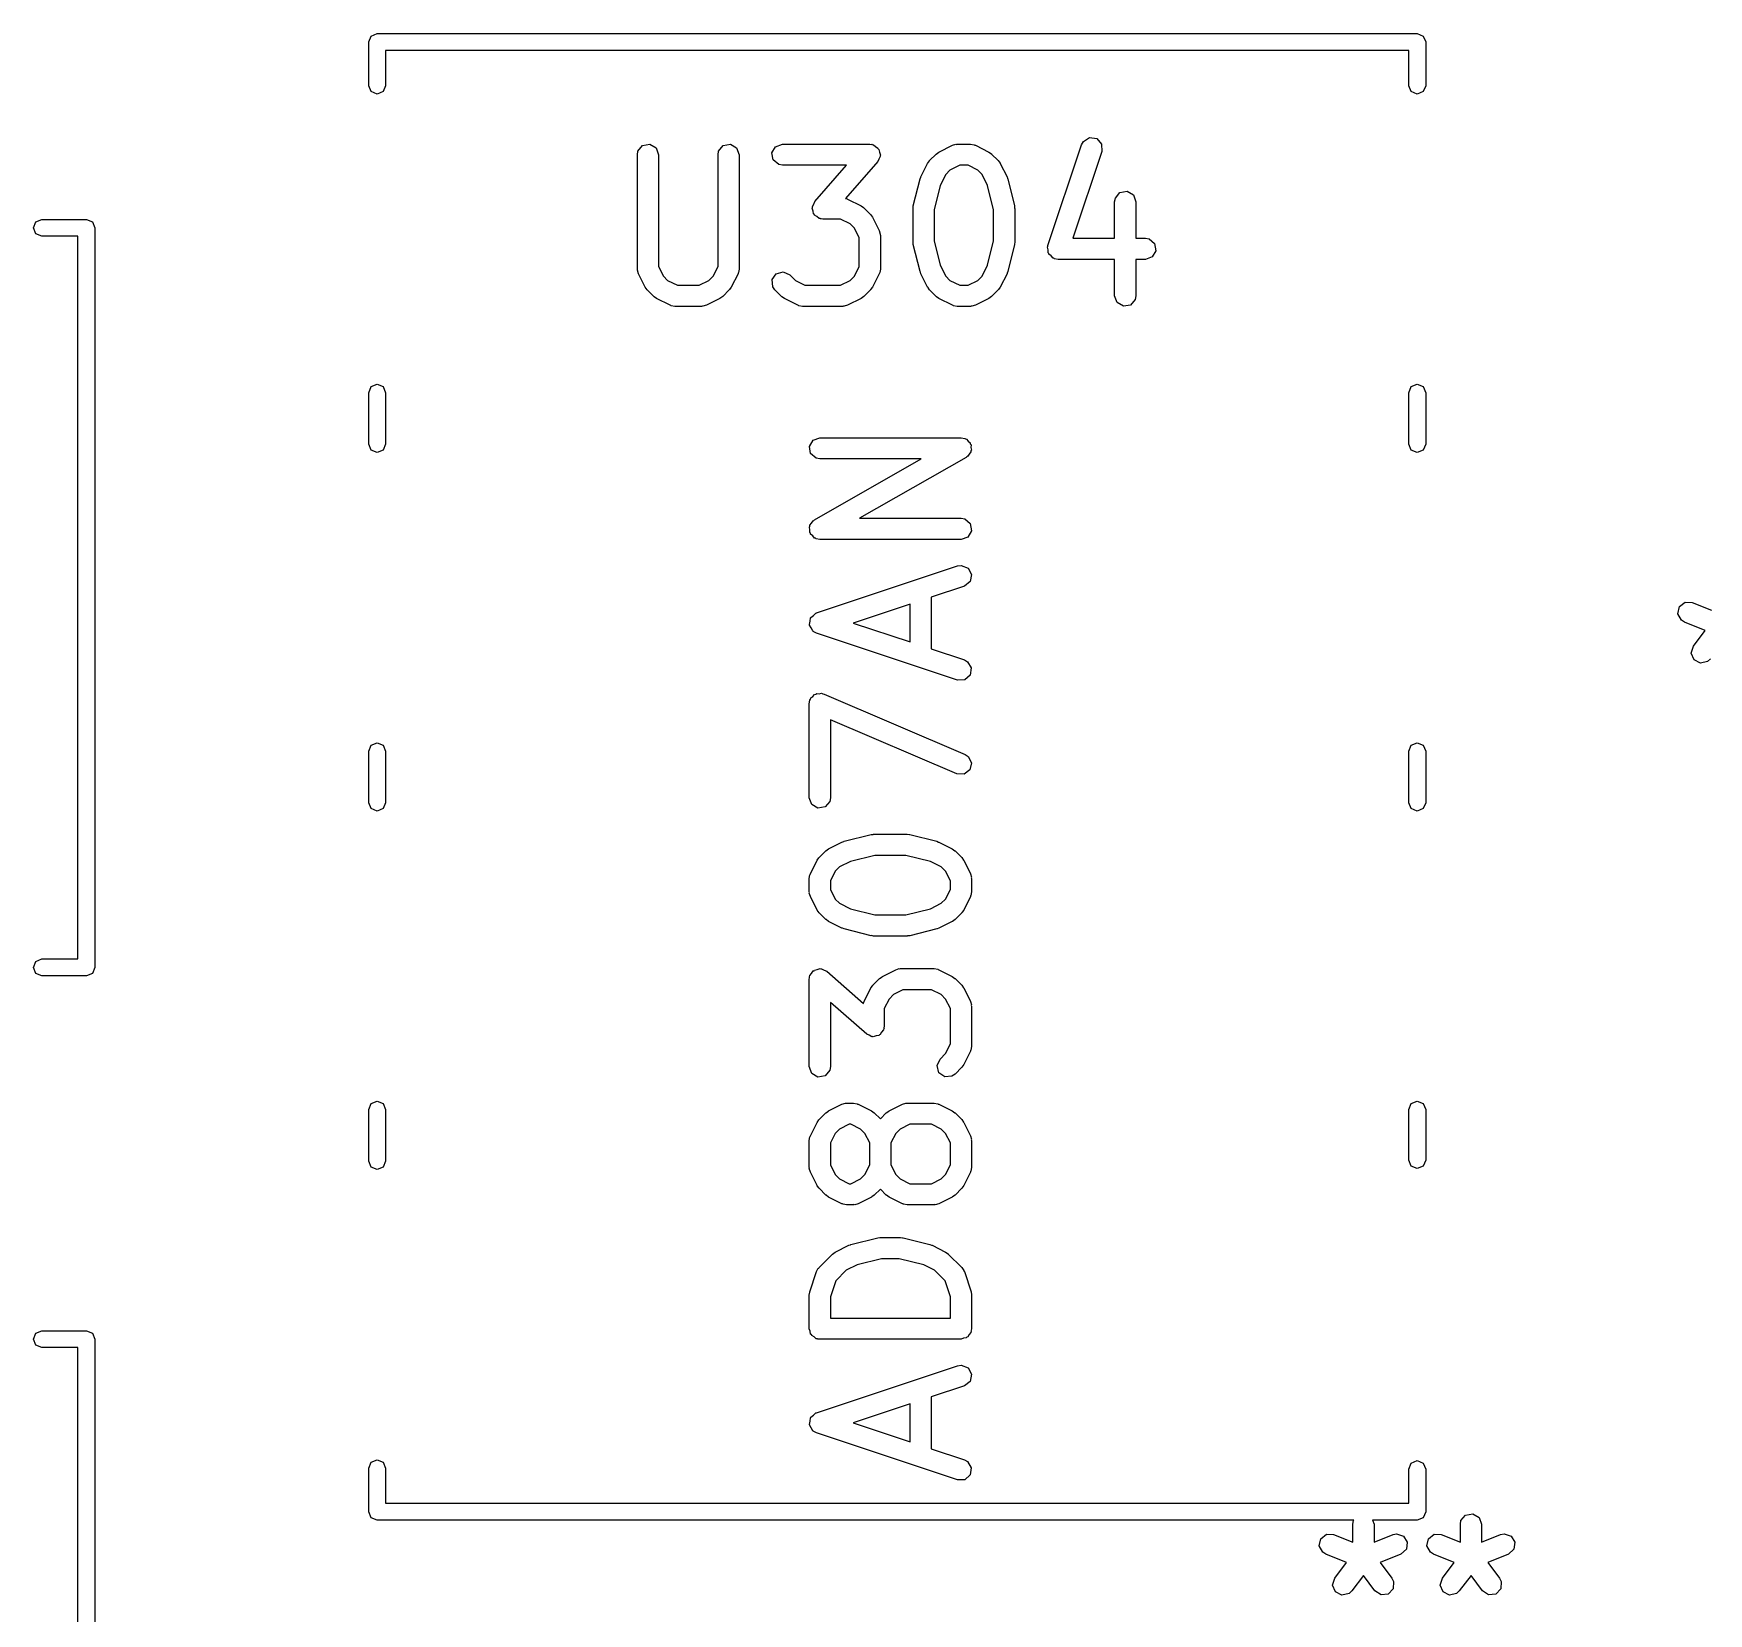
# Model space of a CAD drawing. Extents: x 96 to 185.9, y -128.5 to -80.8.
# Drawn here: x 154.26 to 166.12, y -112 to -100.8 of the extents above; entities that cross this region are included whole.
import ezdxf

# ---------------------------------------------------------------- set-up
doc = ezdxf.new("R2010")
doc.units = 0
doc.layers.add('BLACK', color=7, linetype='CONTINUOUS')

msp = doc.modelspace()

# ---------------------------------------------------------------- linework, layer by layer
at = {"layer": 'BLACK', "linetype": 'CONTINUOUS'}
for p, q in [((156.633, -100.863), (156.65, -100.821)), ((156.65, -100.821), (156.693, -100.803)), ((156.693, -100.803), (164.059, -100.803)), ((164.059, -100.803), (164.101, -100.821)), ((164.101, -100.821), (164.119, -100.863)), ((156.633, -101.173), (156.633, -100.863)), ((163.999, -100.923), (156.753, -100.923)), ((156.753, -100.923), (156.753, -101.173)), ((163.999, -101.173), (163.999, -100.923)), ((164.119, -100.863), (164.119, -101.173)), ((156.65, -101.215), (156.633, -101.173)), ((156.753, -101.173), (156.735, -101.215)), ((164.016, -101.215), (163.999, -101.173)), ((164.119, -101.173), (164.101, -101.215)), ((156.693, -101.233), (156.65, -101.215)), ((156.735, -101.215), (156.693, -101.233)), ((164.059, -101.233), (164.016, -101.215)), ((164.101, -101.215), (164.059, -101.233)), ((161.695, -101.568), (161.738, -101.541)), ((161.738, -101.541), (161.789, -101.548)), ((158.536, -101.662), (158.54, -101.636)), ((158.536, -102.472), (158.536, -101.662)), ((158.54, -101.636), (158.573, -101.597)), ((158.573, -101.597), (158.624, -101.588)), ((158.624, -101.588), (158.668, -101.614)), ((158.668, -101.614), (158.686, -101.662)), ((158.686, -101.662), (158.686, -102.454)), ((159.107, -101.662), (159.111, -101.636)), ((159.107, -102.454), (159.107, -101.662)), ((159.111, -101.636), (159.144, -101.597)), ((159.144, -101.597), (159.195, -101.588)), ((159.195, -101.588), (159.239, -101.614)), ((159.239, -101.614), (159.257, -101.662)), ((159.257, -101.662), (159.257, -102.472)), ((159.489, -101.649), (159.515, -101.605)), ((159.498, -101.699), (159.489, -101.649)), ((159.515, -101.605), (159.563, -101.587)), ((159.563, -101.587), (160.182, -101.587)), ((160.182, -101.587), (160.193, -101.589)), ((160.193, -101.589), (160.196, -101.588)), ((160.196, -101.588), (160.199, -101.59)), ((160.199, -101.59), (160.208, -101.592)), ((160.208, -101.592), (160.223, -101.604)), ((160.223, -101.604), (160.24, -101.615)), ((160.24, -101.615), (160.242, -101.621)), ((160.242, -101.621), (160.247, -101.624)), ((160.247, -101.624), (160.25, -101.644)), ((160.25, -101.644), (160.257, -101.664)), ((160.257, -101.664), (160.255, -101.669)), ((160.605, -101.704), (160.653, -101.657)), ((160.653, -101.657), (160.671, -101.644)), ((160.671, -101.644), (160.672, -101.643)), ((160.672, -101.643), (160.767, -101.595)), ((160.767, -101.595), (160.792, -101.587)), ((160.792, -101.587), (160.797, -101.589)), ((160.797, -101.589), (160.801, -101.587)), ((160.801, -101.587), (160.896, -101.587)), ((160.896, -101.587), (160.922, -101.592)), ((160.922, -101.592), (160.925, -101.594)), ((160.925, -101.594), (160.93, -101.595)), ((160.93, -101.595), (161.025, -101.643)), ((161.025, -101.643), (161.043, -101.656)), ((161.043, -101.656), (161.044, -101.657)), ((161.044, -101.657), (161.092, -101.704)), ((161.444, -102.305), (161.682, -101.591)), ((161.825, -101.638), (161.619, -102.254)), ((161.682, -101.591), (161.695, -101.568)), ((161.789, -101.548), (161.823, -101.587)), ((161.823, -101.587), (161.825, -101.638)), ((159.537, -101.732), (159.498, -101.699)), ((159.563, -101.737), (159.537, -101.732)), ((160.017, -101.737), (159.563, -101.737)), ((159.792, -101.994), (160.017, -101.737)), ((160.238, -101.711), (160.011, -101.971)), ((160.246, -101.693), (160.238, -101.711)), ((160.256, -101.675), (160.246, -101.693)), ((160.255, -101.669), (160.256, -101.675)), ((160.543, -101.819), (160.591, -101.724)), ((160.591, -101.724), (160.604, -101.706)), ((160.604, -101.706), (160.605, -101.704)), ((160.75, -101.771), (160.72, -101.802)), ((160.819, -101.737), (160.75, -101.771)), ((160.879, -101.737), (160.819, -101.737)), ((160.947, -101.771), (160.879, -101.737)), ((160.977, -101.802), (160.947, -101.771)), ((161.092, -101.704), (161.105, -101.723)), ((161.105, -101.723), (161.106, -101.724)), ((161.106, -101.724), (161.154, -101.819)), ((160.49, -102.025), (160.538, -101.834)), ((160.538, -101.834), (160.543, -101.822)), ((160.543, -101.822), (160.543, -101.819)), ((160.681, -101.879), (160.638, -102.052)), ((160.72, -101.802), (160.681, -101.879)), ((161.016, -101.879), (160.977, -101.802)), ((161.059, -102.052), (161.016, -101.879)), ((161.154, -101.819), (161.157, -101.831)), ((161.157, -101.831), (161.159, -101.834)), ((161.159, -101.834), (161.207, -102.025)), ((159.775, -102.03), (159.785, -102.012)), ((159.785, -102.012), (159.792, -101.994)), ((160.011, -101.971), (160.017, -101.972)), ((160.017, -101.972), (160.021, -101.975)), ((160.021, -101.975), (160.025, -101.976)), ((160.025, -101.976), (160.12, -102.023)), ((161.916, -101.995), (161.921, -101.97)), ((161.916, -102.254), (161.916, -101.995)), ((161.921, -101.97), (161.954, -101.93)), ((161.954, -101.93), (162.004, -101.921)), ((162.004, -101.921), (162.049, -101.947)), ((162.049, -101.947), (162.066, -101.995)), ((162.066, -101.995), (162.066, -102.254)), ((154.259, -102.18), (154.276, -102.138)), ((154.276, -102.138), (154.319, -102.12)), ((154.319, -102.12), (154.634, -102.12)), ((154.634, -102.12), (154.676, -102.138)), ((154.676, -102.138), (154.694, -102.18)), ((159.774, -102.041), (159.776, -102.036)), ((159.78, -102.061), (159.774, -102.041)), ((159.776, -102.036), (159.775, -102.03)), ((159.784, -102.08), (159.78, -102.061)), ((159.788, -102.084), (159.784, -102.08)), ((159.79, -102.09), (159.788, -102.084)), ((159.807, -102.1), (159.79, -102.09)), ((159.823, -102.113), (159.807, -102.1)), ((159.831, -102.115), (159.823, -102.113)), ((159.834, -102.117), (159.831, -102.115)), ((159.838, -102.116), (159.834, -102.117)), ((159.849, -102.118), (159.838, -102.116)), ((159.974, -102.118), (159.849, -102.118)), ((160.042, -102.152), (159.974, -102.118)), ((160.12, -102.023), (160.138, -102.037)), ((160.138, -102.037), (160.14, -102.038)), ((160.14, -102.038), (160.187, -102.085)), ((160.187, -102.085), (160.2, -102.104)), ((160.2, -102.104), (160.201, -102.105)), ((160.201, -102.105), (160.249, -102.2)), ((160.488, -102.043), (160.49, -102.028)), ((160.488, -102.281), (160.488, -102.043)), ((160.49, -102.028), (160.49, -102.025)), ((160.638, -102.052), (160.638, -102.272)), ((161.059, -102.272), (161.059, -102.052)), ((161.207, -102.025), (161.208, -102.04)), ((161.208, -102.04), (161.209, -102.043)), ((161.209, -102.043), (161.209, -102.281)), ((154.276, -102.223), (154.259, -102.18)), ((154.319, -102.24), (154.276, -102.223)), ((154.574, -102.24), (154.319, -102.24)), ((154.574, -107.36), (154.574, -102.24)), ((154.694, -102.18), (154.694, -107.42)), ((160.073, -102.183), (160.042, -102.152)), ((160.107, -102.251), (160.073, -102.183)), ((160.107, -102.454), (160.107, -102.251)), ((160.249, -102.2), (160.256, -102.225)), ((160.256, -102.225), (160.255, -102.229)), ((160.255, -102.229), (160.257, -102.233)), ((160.257, -102.233), (160.257, -102.472)), ((161.619, -102.254), (161.916, -102.254)), ((162.066, -102.254), (162.134, -102.254)), ((162.134, -102.254), (162.16, -102.258)), ((162.16, -102.258), (162.199, -102.291)), ((160.489, -102.284), (160.488, -102.281)), ((160.49, -102.299), (160.489, -102.284)), ((160.538, -102.49), (160.49, -102.299)), ((160.638, -102.272), (160.681, -102.445)), ((161.016, -102.445), (161.059, -102.272)), ((161.207, -102.299), (161.159, -102.49)), ((161.209, -102.281), (161.207, -102.296)), ((161.207, -102.296), (161.207, -102.299)), ((161.441, -102.316), (161.444, -102.311)), ((161.445, -102.336), (161.441, -102.316)), ((161.444, -102.311), (161.444, -102.305)), ((161.446, -102.356), (161.445, -102.336)), ((161.449, -102.361), (161.446, -102.356)), ((161.45, -102.366), (161.449, -102.361)), ((161.466, -102.379), (161.45, -102.366)), ((162.208, -102.342), (162.183, -102.386)), ((162.199, -102.291), (162.208, -102.342)), ((158.537, -102.476), (158.536, -102.472)), ((158.536, -102.48), (158.537, -102.476)), ((158.543, -102.505), (158.536, -102.48)), ((158.686, -102.454), (158.72, -102.522)), ((159.073, -102.522), (159.107, -102.454)), ((159.257, -102.472), (159.252, -102.497)), ((159.52, -102.505), (159.569, -102.492)), ((159.569, -102.492), (159.616, -102.514)), ((160.073, -102.522), (160.107, -102.454)), ((160.257, -102.472), (160.252, -102.497)), ((160.54, -102.493), (160.538, -102.49)), ((160.543, -102.505), (160.54, -102.493)), ((160.681, -102.445), (160.72, -102.522)), ((160.977, -102.522), (161.016, -102.445)), ((161.159, -102.49), (161.154, -102.502)), ((161.48, -102.395), (161.466, -102.379)), ((161.485, -102.395), (161.48, -102.395)), ((161.49, -102.399), (161.485, -102.395)), ((161.515, -102.404), (161.49, -102.399)), ((161.916, -102.404), (161.515, -102.404)), ((161.916, -102.662), (161.916, -102.404)), ((162.134, -102.404), (162.066, -102.404)), ((162.066, -102.404), (162.066, -102.662)), ((162.183, -102.386), (162.134, -102.404)), ((158.591, -102.6), (158.543, -102.505)), ((158.592, -102.601), (158.591, -102.6)), ((158.605, -102.62), (158.592, -102.601)), ((158.72, -102.522), (158.75, -102.553)), ((158.75, -102.553), (158.819, -102.587)), ((158.819, -102.587), (158.974, -102.587)), ((158.974, -102.587), (159.042, -102.553)), ((159.042, -102.553), (159.073, -102.522)), ((159.201, -102.6), (159.188, -102.618)), ((159.249, -102.505), (159.201, -102.6)), ((159.25, -102.501), (159.249, -102.505)), ((159.252, -102.497), (159.25, -102.501)), ((159.49, -102.547), (159.52, -102.505)), ((159.495, -102.598), (159.49, -102.547)), ((159.51, -102.62), (159.495, -102.598)), ((159.616, -102.514), (159.655, -102.553)), ((159.655, -102.553), (159.723, -102.587)), ((159.723, -102.587), (159.974, -102.587)), ((159.974, -102.587), (160.042, -102.553)), ((160.042, -102.553), (160.073, -102.522)), ((160.201, -102.6), (160.188, -102.618)), ((160.249, -102.505), (160.201, -102.6)), ((160.25, -102.501), (160.249, -102.505)), ((160.252, -102.497), (160.25, -102.501)), ((160.591, -102.6), (160.543, -102.505)), ((160.592, -102.601), (160.591, -102.6)), ((160.605, -102.62), (160.592, -102.601)), ((160.72, -102.522), (160.75, -102.553)), ((160.75, -102.553), (160.819, -102.587)), ((160.819, -102.587), (160.879, -102.587)), ((160.879, -102.587), (160.947, -102.553)), ((160.947, -102.553), (160.977, -102.522)), ((161.106, -102.6), (161.093, -102.618)), ((161.154, -102.505), (161.106, -102.6)), ((161.154, -102.502), (161.154, -102.505)), ((158.653, -102.667), (158.605, -102.62)), ((158.654, -102.668), (158.653, -102.667)), ((158.672, -102.681), (158.654, -102.668)), ((158.767, -102.729), (158.672, -102.681)), ((158.772, -102.73), (158.767, -102.729)), ((158.775, -102.732), (158.772, -102.73)), ((158.801, -102.737), (158.775, -102.732)), ((159.025, -102.729), (159, -102.736)), ((159.12, -102.681), (159.025, -102.729)), ((159.121, -102.68), (159.12, -102.681)), ((159.14, -102.667), (159.121, -102.68)), ((159.187, -102.62), (159.14, -102.667)), ((159.188, -102.618), (159.187, -102.62)), ((159.557, -102.667), (159.51, -102.62)), ((159.559, -102.668), (159.557, -102.667)), ((159.577, -102.681), (159.559, -102.668)), ((159.672, -102.729), (159.577, -102.681)), ((159.677, -102.73), (159.672, -102.729)), ((159.68, -102.732), (159.677, -102.73)), ((159.706, -102.737), (159.68, -102.732)), ((160.025, -102.729), (160, -102.736)), ((160.12, -102.681), (160.025, -102.729)), ((160.121, -102.68), (160.12, -102.681)), ((160.14, -102.667), (160.121, -102.68)), ((160.187, -102.62), (160.14, -102.667)), ((160.188, -102.618), (160.187, -102.62)), ((160.653, -102.667), (160.605, -102.62)), ((160.654, -102.668), (160.653, -102.667)), ((160.672, -102.681), (160.654, -102.668)), ((160.767, -102.729), (160.672, -102.681)), ((160.772, -102.73), (160.767, -102.729)), ((160.775, -102.732), (160.772, -102.73)), ((160.801, -102.737), (160.775, -102.732)), ((160.93, -102.729), (160.905, -102.736)), ((161.025, -102.681), (160.93, -102.729)), ((161.026, -102.68), (161.025, -102.681)), ((161.044, -102.667), (161.026, -102.68)), ((161.092, -102.62), (161.044, -102.667)), ((161.093, -102.618), (161.092, -102.62)), ((161.934, -102.71), (161.916, -102.662)), ((161.978, -102.736), (161.934, -102.71)), ((162.029, -102.727), (161.978, -102.736)), ((162.062, -102.688), (162.029, -102.727)), ((162.066, -102.662), (162.062, -102.688)), ((158.991, -102.737), (158.801, -102.737)), ((158.996, -102.735), (158.991, -102.737)), ((159, -102.736), (158.996, -102.735)), ((159.991, -102.737), (159.706, -102.737)), ((159.996, -102.735), (159.991, -102.737)), ((160, -102.736), (159.996, -102.735)), ((160.896, -102.737), (160.801, -102.737)), ((160.9, -102.735), (160.896, -102.737)), ((160.905, -102.736), (160.9, -102.735)), ((156.633, -103.348), (156.65, -103.305)), ((156.65, -103.305), (156.693, -103.288)), ((156.693, -103.288), (156.735, -103.305)), ((156.735, -103.305), (156.753, -103.348)), ((163.999, -103.348), (164.016, -103.305)), ((164.016, -103.305), (164.059, -103.288)), ((164.059, -103.288), (164.101, -103.305)), ((164.101, -103.305), (164.119, -103.348)), ((156.633, -103.713), (156.633, -103.348)), ((156.753, -103.348), (156.753, -103.713)), ((163.999, -103.713), (163.999, -103.348)), ((164.119, -103.348), (164.119, -103.713)), ((159.78, -103.685), (159.828, -103.667)), ((159.828, -103.667), (160.828, -103.667)), ((160.828, -103.667), (160.854, -103.672)), ((160.854, -103.672), (160.859, -103.676)), ((160.859, -103.676), (160.866, -103.677)), ((160.866, -103.677), (160.878, -103.692)), ((156.65, -103.755), (156.633, -103.713)), ((156.693, -103.773), (156.65, -103.755)), ((156.735, -103.755), (156.693, -103.773)), ((156.753, -103.713), (156.735, -103.755)), ((159.754, -103.729), (159.78, -103.685)), ((159.763, -103.779), (159.754, -103.729)), ((159.802, -103.812), (159.763, -103.779)), ((160.876, -103.799), (160.87, -103.802)), ((160.886, -103.783), (160.876, -103.799)), ((160.878, -103.692), (160.893, -103.704)), ((160.898, -103.768), (160.886, -103.783)), ((160.893, -103.704), (160.894, -103.711)), ((160.894, -103.711), (160.899, -103.717)), ((160.899, -103.717), (160.898, -103.736)), ((160.898, -103.736), (160.902, -103.755)), ((160.902, -103.755), (160.898, -103.761)), ((160.898, -103.761), (160.898, -103.768)), ((164.016, -103.755), (163.999, -103.713)), ((164.059, -103.773), (164.016, -103.755)), ((164.101, -103.755), (164.059, -103.773)), ((164.119, -103.713), (164.101, -103.755)), ((159.791, -104.248), (160.546, -103.817)), ((159.828, -103.817), (159.802, -103.812)), ((160.546, -103.817), (159.828, -103.817)), ((160.865, -103.807), (160.11, -104.238)), ((160.87, -103.802), (160.865, -103.807)), ((159.758, -104.287), (159.77, -104.273)), ((159.77, -104.273), (159.78, -104.256)), ((159.78, -104.256), (159.786, -104.254)), ((159.786, -104.254), (159.791, -104.248)), ((160.11, -104.238), (160.828, -104.238)), ((160.828, -104.238), (160.854, -104.243)), ((160.854, -104.243), (160.893, -104.276)), ((159.754, -104.3), (159.758, -104.294)), ((159.757, -104.319), (159.754, -104.3)), ((159.757, -104.339), (159.757, -104.319)), ((159.762, -104.344), (159.757, -104.339)), ((159.758, -104.294), (159.758, -104.287)), ((159.763, -104.351), (159.762, -104.344)), ((159.778, -104.363), (159.763, -104.351)), ((159.79, -104.378), (159.778, -104.363)), ((159.797, -104.379), (159.79, -104.378)), ((159.802, -104.384), (159.797, -104.379)), ((159.828, -104.388), (159.802, -104.384)), ((160.828, -104.388), (159.828, -104.388)), ((160.876, -104.371), (160.828, -104.388)), ((160.902, -104.326), (160.876, -104.371)), ((160.893, -104.276), (160.902, -104.326)), ((159.804, -104.909), (160.804, -104.576)), ((160.804, -104.576), (160.83, -104.572)), ((160.83, -104.572), (160.878, -104.591)), ((160.878, -104.591), (160.902, -104.636)), ((160.852, -104.718), (160.617, -104.796)), ((160.892, -104.686), (160.852, -104.718)), ((160.902, -104.636), (160.892, -104.686)), ((160.467, -104.846), (160.065, -104.98)), ((160.467, -105.114), (160.467, -104.846)), ((160.617, -104.796), (160.617, -105.164)), ((165.905, -104.914), (165.916, -104.864)), ((165.916, -104.864), (165.956, -104.832)), ((165.956, -104.832), (166.007, -104.834)), ((166.007, -104.834), (166.143, -104.888)), ((159.754, -104.991), (159.759, -104.968)), ((159.759, -104.968), (159.762, -104.944)), ((159.762, -104.944), (159.764, -104.943)), ((159.764, -104.941), (159.783, -104.926)), ((159.764, -104.943), (159.764, -104.941)), ((159.783, -104.926), (159.8, -104.91)), ((159.8, -104.91), (159.803, -104.91)), ((159.803, -104.91), (159.804, -104.909)), ((160.065, -104.98), (160.467, -105.114)), ((165.93, -104.96), (165.905, -104.914)), ((165.952, -104.973), (165.93, -104.96)), ((166.099, -105.032), (165.952, -104.973)), ((159.755, -104.993), (159.754, -104.991)), ((159.755, -104.995), (159.755, -104.993)), ((159.767, -105.015), (159.755, -104.995)), ((159.778, -105.036), (159.767, -105.015)), ((159.78, -105.037), (159.778, -105.036)), ((159.781, -105.039), (159.78, -105.037)), ((159.804, -105.051), (159.781, -105.039)), ((160.804, -105.385), (159.804, -105.051)), ((166.015, -105.144), (166.099, -105.032)), ((160.617, -105.164), (160.852, -105.242)), ((166, -105.193), (166.015, -105.144)), ((166.02, -105.241), (166, -105.193)), ((160.852, -105.242), (160.875, -105.255)), ((160.875, -105.255), (160.901, -105.298)), ((160.901, -105.298), (160.894, -105.349)), ((166.066, -105.264), (166.02, -105.241)), ((166.116, -105.252), (166.066, -105.264)), ((166.135, -105.234), (166.116, -105.252)), ((160.856, -105.383), (160.804, -105.385)), ((160.894, -105.349), (160.856, -105.383)), ((159.753, -105.552), (159.758, -105.526)), ((159.753, -106.218), (159.753, -105.552)), ((159.758, -105.526), (159.763, -105.519)), ((159.763, -105.519), (159.765, -105.51)), ((159.765, -105.51), (159.779, -105.5)), ((159.779, -105.5), (159.79, -105.487)), ((159.79, -105.487), (159.799, -105.485)), ((159.799, -105.485), (159.806, -105.48)), ((159.806, -105.48), (159.824, -105.481)), ((159.824, -105.481), (159.841, -105.478)), ((159.841, -105.478), (159.849, -105.482)), ((159.849, -105.482), (159.858, -105.483)), ((159.858, -105.483), (160.858, -105.911)), ((160.798, -106.049), (159.903, -105.665)), ((159.903, -105.665), (159.903, -106.218)), ((156.633, -105.888), (156.65, -105.845)), ((156.633, -106.253), (156.633, -105.888)), ((156.65, -105.845), (156.693, -105.828)), ((156.693, -105.828), (156.735, -105.845)), ((156.735, -105.845), (156.753, -105.888)), ((156.753, -105.888), (156.753, -106.253)), ((160.858, -105.911), (160.879, -105.925)), ((160.879, -105.925), (160.902, -105.971)), ((163.999, -105.888), (164.016, -105.845)), ((163.999, -106.253), (163.999, -105.888)), ((164.016, -105.845), (164.059, -105.828)), ((164.059, -105.828), (164.101, -105.845)), ((164.101, -105.845), (164.119, -105.888)), ((164.119, -105.888), (164.119, -106.253)), ((160.85, -106.052), (160.798, -106.049)), ((160.891, -106.021), (160.85, -106.052)), ((160.902, -105.971), (160.891, -106.021)), ((156.65, -106.295), (156.633, -106.253)), ((156.753, -106.253), (156.735, -106.295)), ((159.771, -106.266), (159.753, -106.218)), ((159.815, -106.292), (159.771, -106.266)), ((159.865, -106.283), (159.815, -106.292)), ((159.898, -106.244), (159.865, -106.283)), ((159.903, -106.218), (159.898, -106.244)), ((164.016, -106.295), (163.999, -106.253)), ((164.119, -106.253), (164.101, -106.295)), ((156.693, -106.313), (156.65, -106.295)), ((156.735, -106.295), (156.693, -106.313)), ((164.059, -106.313), (164.016, -106.295)), ((164.101, -106.295), (164.059, -106.313)), ((159.985, -106.532), (159.997, -106.528)), ((159.997, -106.528), (160, -106.526)), ((160, -106.526), (160.191, -106.479)), ((160.191, -106.479), (160.206, -106.478)), ((160.206, -106.478), (160.209, -106.477)), ((160.209, -106.477), (160.447, -106.477)), ((160.447, -106.477), (160.462, -106.479)), ((160.462, -106.479), (160.465, -106.479)), ((160.465, -106.479), (160.656, -106.526)), ((160.656, -106.526), (160.668, -106.532)), ((159.809, -106.661), (159.822, -106.643)), ((159.822, -106.643), (159.823, -106.641)), ((159.823, -106.641), (159.87, -106.594)), ((159.87, -106.594), (159.889, -106.581)), ((159.889, -106.581), (159.89, -106.58)), ((159.89, -106.58), (159.985, -106.532)), ((160.218, -106.627), (160.045, -106.67)), ((160.438, -106.627), (160.218, -106.627)), ((160.611, -106.67), (160.438, -106.627)), ((160.668, -106.532), (160.671, -106.532)), ((160.671, -106.532), (160.766, -106.58)), ((160.766, -106.58), (160.784, -106.593)), ((160.784, -106.593), (160.786, -106.594)), ((160.786, -106.594), (160.833, -106.641)), ((160.833, -106.641), (160.846, -106.66)), ((159.753, -106.79), (159.758, -106.764)), ((159.758, -106.764), (159.76, -106.761)), ((159.76, -106.761), (159.761, -106.756)), ((159.761, -106.756), (159.809, -106.661)), ((159.937, -106.739), (159.903, -106.807)), ((159.968, -106.708), (159.937, -106.739)), ((160.045, -106.67), (159.968, -106.708)), ((160.688, -106.708), (160.611, -106.67)), ((160.719, -106.739), (160.688, -106.708)), ((160.753, -106.807), (160.719, -106.739)), ((160.846, -106.66), (160.847, -106.661)), ((160.847, -106.661), (160.895, -106.756)), ((160.895, -106.756), (160.902, -106.781)), ((159.753, -106.885), (159.753, -106.79)), ((159.755, -106.889), (159.753, -106.885)), ((159.903, -106.807), (159.903, -106.867)), ((159.903, -106.867), (159.937, -106.936)), ((160.719, -106.936), (160.753, -106.867)), ((160.753, -106.867), (160.753, -106.807)), ((160.903, -106.885), (160.898, -106.91)), ((160.902, -106.781), (160.901, -106.785)), ((160.901, -106.785), (160.903, -106.79)), ((160.903, -106.79), (160.903, -106.885)), ((159.753, -106.893), (159.755, -106.889)), ((159.761, -106.918), (159.753, -106.893)), ((159.809, -107.014), (159.761, -106.918)), ((159.937, -106.936), (159.968, -106.966)), ((159.968, -106.966), (160.045, -107.005)), ((160.611, -107.005), (160.688, -106.966)), ((160.688, -106.966), (160.719, -106.936)), ((160.895, -106.918), (160.847, -107.014)), ((160.896, -106.914), (160.895, -106.918)), ((160.898, -106.91), (160.896, -106.914)), ((159.81, -107.015), (159.809, -107.014)), ((159.823, -107.033), (159.81, -107.015)), ((159.87, -107.081), (159.823, -107.033)), ((159.872, -107.081), (159.87, -107.081)), ((159.89, -107.095), (159.872, -107.081)), ((159.985, -107.142), (159.89, -107.095)), ((160.045, -107.005), (160.218, -107.048)), ((160.218, -107.048), (160.438, -107.048)), ((160.438, -107.048), (160.611, -107.005)), ((160.766, -107.095), (160.671, -107.142)), ((160.767, -107.094), (160.766, -107.095)), ((160.786, -107.081), (160.767, -107.094)), ((160.833, -107.033), (160.786, -107.081)), ((160.834, -107.032), (160.833, -107.033)), ((160.847, -107.014), (160.834, -107.032)), ((159.988, -107.143), (159.985, -107.142)), ((160, -107.148), (159.988, -107.143)), ((160.191, -107.196), (160, -107.148)), ((160.194, -107.195), (160.191, -107.196)), ((160.209, -107.198), (160.194, -107.195)), ((160.447, -107.198), (160.209, -107.198)), ((160.45, -107.197), (160.447, -107.198)), ((160.465, -107.196), (160.45, -107.197)), ((160.656, -107.148), (160.465, -107.196)), ((160.659, -107.146), (160.656, -107.148)), ((160.671, -107.142), (160.659, -107.146)), ((154.276, -107.378), (154.319, -107.36)), ((154.319, -107.36), (154.574, -107.36)), ((154.259, -107.42), (154.276, -107.378)), ((154.276, -107.463), (154.259, -107.42)), ((154.319, -107.48), (154.276, -107.463)), ((154.676, -107.463), (154.634, -107.48)), ((154.694, -107.42), (154.676, -107.463)), ((159.756, -107.487), (159.758, -107.478)), ((159.758, -107.478), (159.77, -107.463)), ((159.77, -107.463), (159.781, -107.445)), ((159.781, -107.445), (159.787, -107.444)), ((159.787, -107.444), (159.79, -107.439)), ((159.79, -107.439), (159.81, -107.435)), ((159.81, -107.435), (159.83, -107.429)), ((159.83, -107.429), (159.835, -107.431)), ((159.835, -107.431), (159.841, -107.43)), ((159.841, -107.43), (159.859, -107.44)), ((159.859, -107.44), (159.877, -107.447)), ((159.877, -107.447), (160.137, -107.675)), ((160.271, -107.484), (160.366, -107.437)), ((160.366, -107.437), (160.391, -107.429)), ((160.391, -107.429), (160.395, -107.43)), ((160.395, -107.43), (160.399, -107.429)), ((160.399, -107.429), (160.638, -107.429)), ((160.638, -107.429), (160.663, -107.433)), ((160.663, -107.433), (160.667, -107.436)), ((160.667, -107.436), (160.671, -107.437)), ((160.671, -107.437), (160.766, -107.484)), ((154.634, -107.48), (154.319, -107.48)), ((159.753, -107.504), (159.755, -107.493)), ((159.753, -108.123), (159.753, -107.504)), ((159.754, -107.489), (159.756, -107.487)), ((159.755, -107.493), (159.754, -107.489)), ((160.142, -107.661), (160.189, -107.566)), ((160.189, -107.566), (160.203, -107.548)), ((160.203, -107.548), (160.204, -107.546)), ((160.204, -107.546), (160.251, -107.498)), ((160.251, -107.498), (160.27, -107.486)), ((160.27, -107.486), (160.271, -107.484)), ((160.417, -107.579), (160.349, -107.613)), ((160.62, -107.579), (160.417, -107.579)), ((160.688, -107.613), (160.62, -107.579)), ((160.766, -107.484), (160.784, -107.498)), ((160.784, -107.498), (160.786, -107.498)), ((160.786, -107.498), (160.833, -107.546)), ((160.833, -107.546), (160.846, -107.564)), ((160.846, -107.564), (160.847, -107.566)), ((160.847, -107.566), (160.895, -107.661)), ((160.16, -107.894), (159.903, -107.669)), ((159.903, -107.669), (159.903, -108.123)), ((160.137, -107.675), (160.138, -107.669)), ((160.138, -107.669), (160.141, -107.665)), ((160.141, -107.665), (160.142, -107.661)), ((160.318, -107.644), (160.284, -107.712)), ((160.284, -107.712), (160.284, -107.837)), ((160.349, -107.613), (160.318, -107.644)), ((160.719, -107.644), (160.688, -107.613)), ((160.753, -107.712), (160.719, -107.644)), ((160.753, -107.962), (160.753, -107.712)), ((160.895, -107.661), (160.902, -107.686)), ((160.902, -107.686), (160.901, -107.69)), ((160.901, -107.69), (160.903, -107.694)), ((160.903, -107.694), (160.903, -107.98)), ((160.178, -107.901), (160.16, -107.894)), ((160.196, -107.911), (160.178, -107.901)), ((160.202, -107.91), (160.196, -107.911)), ((160.207, -107.912), (160.202, -107.91)), ((160.227, -107.906), (160.207, -107.912)), ((160.246, -107.902), (160.227, -107.906)), ((160.25, -107.898), (160.246, -107.902)), ((160.256, -107.896), (160.25, -107.898)), ((160.266, -107.878), (160.256, -107.896)), ((160.279, -107.863), (160.266, -107.878)), ((160.281, -107.854), (160.279, -107.863)), ((160.283, -107.852), (160.281, -107.854)), ((160.284, -107.837), (160.282, -107.848)), ((160.282, -107.848), (160.283, -107.852)), ((160.658, -108.116), (160.68, -108.07)), ((160.68, -108.07), (160.719, -108.031)), ((160.719, -108.031), (160.753, -107.962)), ((160.895, -108.014), (160.847, -108.109)), ((160.896, -108.009), (160.895, -108.014)), ((160.898, -108.006), (160.896, -108.009)), ((160.903, -107.98), (160.898, -108.006)), ((159.771, -108.171), (159.753, -108.123)), ((159.815, -108.197), (159.771, -108.171)), ((159.865, -108.188), (159.815, -108.197)), ((159.898, -108.149), (159.865, -108.188)), ((159.903, -108.123), (159.898, -108.149)), ((160.671, -108.166), (160.658, -108.116)), ((160.713, -108.195), (160.671, -108.166)), ((160.786, -108.176), (160.764, -108.191)), ((160.833, -108.128), (160.786, -108.176)), ((160.834, -108.127), (160.833, -108.128)), ((160.847, -108.109), (160.834, -108.127)), ((160.764, -108.191), (160.713, -108.195)), ((156.633, -108.428), (156.65, -108.385)), ((156.65, -108.385), (156.693, -108.368)), ((156.693, -108.368), (156.735, -108.385)), ((156.735, -108.385), (156.753, -108.428)), ((159.89, -108.437), (159.985, -108.389)), ((159.985, -108.389), (160.01, -108.382)), ((160.01, -108.382), (160.014, -108.383)), ((160.014, -108.383), (160.018, -108.381)), ((160.018, -108.381), (160.066, -108.381)), ((160.066, -108.381), (160.092, -108.386)), ((160.092, -108.386), (160.095, -108.389)), ((160.095, -108.389), (160.1, -108.389)), ((160.1, -108.389), (160.195, -108.437)), ((160.318, -108.437), (160.413, -108.389)), ((160.413, -108.389), (160.438, -108.382)), ((160.438, -108.382), (160.443, -108.383)), ((160.443, -108.383), (160.447, -108.381)), ((160.447, -108.381), (160.638, -108.381)), ((160.638, -108.381), (160.663, -108.386)), ((160.663, -108.386), (160.667, -108.389)), ((160.667, -108.389), (160.671, -108.389)), ((160.671, -108.389), (160.766, -108.437)), ((163.999, -108.428), (164.016, -108.385)), ((164.016, -108.385), (164.059, -108.368)), ((164.059, -108.368), (164.101, -108.385)), ((164.101, -108.385), (164.119, -108.428)), ((156.633, -108.793), (156.633, -108.428)), ((156.753, -108.428), (156.753, -108.793)), ((159.761, -108.613), (159.809, -108.518)), ((159.809, -108.518), (159.822, -108.5)), ((159.822, -108.5), (159.823, -108.498)), ((159.823, -108.498), (159.87, -108.451)), ((159.87, -108.451), (159.889, -108.438)), ((159.889, -108.438), (159.89, -108.437)), ((160.036, -108.531), (159.968, -108.566)), ((160.048, -108.531), (160.036, -108.531)), ((160.117, -108.566), (160.048, -108.531)), ((160.195, -108.437), (160.213, -108.45)), ((160.213, -108.45), (160.214, -108.451)), ((160.214, -108.451), (160.257, -108.493)), ((160.257, -108.493), (160.299, -108.451)), ((160.299, -108.451), (160.317, -108.438)), ((160.317, -108.438), (160.318, -108.437)), ((160.465, -108.531), (160.396, -108.566)), ((160.62, -108.531), (160.465, -108.531)), ((160.688, -108.566), (160.62, -108.531)), ((160.766, -108.437), (160.784, -108.45)), ((160.784, -108.45), (160.786, -108.451)), ((160.786, -108.451), (160.833, -108.498)), ((160.833, -108.498), (160.846, -108.517)), ((160.846, -108.517), (160.847, -108.518)), ((160.847, -108.518), (160.895, -108.613)), ((163.999, -108.786), (163.999, -108.428)), ((164.119, -108.428), (164.119, -108.786)), ((159.753, -108.647), (159.758, -108.621)), ((159.753, -108.837), (159.753, -108.647)), ((159.758, -108.621), (159.76, -108.618)), ((159.76, -108.618), (159.761, -108.613)), ((159.937, -108.596), (159.903, -108.664)), ((159.903, -108.664), (159.903, -108.82)), ((159.968, -108.566), (159.937, -108.596)), ((160.147, -108.596), (160.117, -108.566)), ((160.182, -108.664), (160.147, -108.596)), ((160.182, -108.82), (160.182, -108.664)), ((160.366, -108.596), (160.332, -108.664)), ((160.332, -108.664), (160.332, -108.82)), ((160.396, -108.566), (160.366, -108.596)), ((160.719, -108.596), (160.688, -108.566)), ((160.753, -108.664), (160.719, -108.596)), ((160.753, -108.82), (160.753, -108.664)), ((160.895, -108.613), (160.902, -108.638)), ((160.902, -108.638), (160.901, -108.643)), ((160.901, -108.643), (160.903, -108.647)), ((160.903, -108.647), (160.903, -108.837)), ((156.65, -108.835), (156.633, -108.793)), ((156.693, -108.853), (156.65, -108.835)), ((156.735, -108.835), (156.693, -108.853)), ((156.753, -108.793), (156.735, -108.835)), ((159.755, -108.841), (159.753, -108.837)), ((159.753, -108.846), (159.755, -108.841)), ((159.761, -108.871), (159.753, -108.846)), ((159.809, -108.966), (159.761, -108.871)), ((159.903, -108.82), (159.937, -108.888)), ((159.937, -108.888), (159.968, -108.918)), ((160.117, -108.918), (160.147, -108.888)), ((160.147, -108.888), (160.182, -108.82)), ((160.332, -108.82), (160.366, -108.888)), ((160.366, -108.888), (160.396, -108.918)), ((160.688, -108.918), (160.719, -108.888)), ((160.719, -108.888), (160.753, -108.82)), ((160.895, -108.871), (160.847, -108.966)), ((160.896, -108.866), (160.895, -108.871)), ((160.898, -108.863), (160.896, -108.866)), ((160.903, -108.837), (160.898, -108.863)), ((164.016, -108.828), (163.999, -108.786)), ((164.059, -108.846), (164.016, -108.828)), ((164.101, -108.828), (164.059, -108.846)), ((164.119, -108.786), (164.101, -108.828)), ((159.81, -108.967), (159.809, -108.966)), ((159.823, -108.985), (159.81, -108.967)), ((159.87, -109.033), (159.823, -108.985)), ((159.968, -108.918), (160.036, -108.953)), ((160.036, -108.953), (160.048, -108.953)), ((160.048, -108.953), (160.117, -108.918)), ((160.257, -108.991), (160.214, -109.033)), ((160.299, -109.033), (160.257, -108.991)), ((160.396, -108.918), (160.465, -108.953)), ((160.465, -108.953), (160.62, -108.953)), ((160.62, -108.953), (160.688, -108.918)), ((160.833, -108.985), (160.786, -109.033)), ((160.834, -108.984), (160.833, -108.985)), ((160.847, -108.966), (160.834, -108.984)), ((159.872, -109.034), (159.87, -109.033)), ((159.89, -109.047), (159.872, -109.034)), ((159.985, -109.095), (159.89, -109.047)), ((159.989, -109.095), (159.985, -109.095)), ((159.993, -109.098), (159.989, -109.095)), ((160.018, -109.103), (159.993, -109.098)), ((160.066, -109.103), (160.018, -109.103)), ((160.07, -109.101), (160.066, -109.103)), ((160.075, -109.102), (160.07, -109.101)), ((160.1, -109.095), (160.075, -109.102)), ((160.195, -109.047), (160.1, -109.095)), ((160.196, -109.046), (160.195, -109.047)), ((160.214, -109.033), (160.196, -109.046)), ((160.3, -109.034), (160.299, -109.033)), ((160.318, -109.047), (160.3, -109.034)), ((160.413, -109.095), (160.318, -109.047)), ((160.418, -109.095), (160.413, -109.095)), ((160.421, -109.098), (160.418, -109.095)), ((160.447, -109.103), (160.421, -109.098)), ((160.638, -109.103), (160.447, -109.103)), ((160.642, -109.101), (160.638, -109.103)), ((160.646, -109.102), (160.642, -109.101)), ((160.671, -109.095), (160.646, -109.102)), ((160.766, -109.047), (160.671, -109.095)), ((160.767, -109.046), (160.766, -109.047)), ((160.786, -109.033), (160.767, -109.046)), ((160.048, -109.384), (160.238, -109.336)), ((160.238, -109.336), (160.253, -109.335)), ((160.253, -109.335), (160.257, -109.334)), ((160.257, -109.334), (160.399, -109.334)), ((160.399, -109.334), (160.414, -109.336)), ((160.414, -109.336), (160.418, -109.336)), ((160.418, -109.336), (160.608, -109.384)), ((159.823, -109.546), (159.918, -109.451)), ((159.918, -109.451), (159.936, -109.438)), ((159.936, -109.438), (159.937, -109.437)), ((159.937, -109.437), (160.033, -109.389)), ((160.033, -109.389), (160.045, -109.385)), ((160.045, -109.385), (160.048, -109.384)), ((160.266, -109.484), (160.092, -109.527)), ((160.39, -109.484), (160.266, -109.484)), ((160.564, -109.527), (160.39, -109.484)), ((160.608, -109.384), (160.62, -109.389)), ((160.62, -109.389), (160.623, -109.389)), ((160.623, -109.389), (160.719, -109.437)), ((160.719, -109.437), (160.737, -109.45)), ((160.737, -109.45), (160.738, -109.451)), ((160.738, -109.451), (160.833, -109.546)), ((159.757, -109.718), (159.804, -109.575)), ((159.804, -109.575), (159.817, -109.552)), ((159.817, -109.552), (159.821, -109.55)), ((159.821, -109.55), (159.823, -109.546)), ((160.015, -109.566), (159.941, -109.64)), ((160.092, -109.527), (160.015, -109.566)), ((160.641, -109.566), (160.564, -109.527)), ((160.715, -109.64), (160.641, -109.566)), ((160.833, -109.546), (160.848, -109.567)), ((160.848, -109.567), (160.849, -109.572)), ((160.849, -109.572), (160.852, -109.575)), ((160.852, -109.575), (160.899, -109.718)), ((159.753, -109.742), (159.757, -109.72)), ((159.757, -109.72), (159.757, -109.718)), ((159.941, -109.64), (159.903, -109.754)), ((160.753, -109.754), (160.715, -109.64)), ((160.899, -109.718), (160.902, -109.74)), ((159.753, -109.98), (159.753, -109.742)), ((159.903, -109.754), (159.903, -109.905)), ((160.753, -109.905), (160.753, -109.754)), ((160.902, -109.74), (160.903, -109.742)), ((160.903, -109.742), (160.903, -109.98)), ((159.903, -109.905), (160.753, -109.905)), ((154.259, -110.054), (154.276, -110.012)), ((154.276, -110.097), (154.259, -110.054)), ((154.276, -110.012), (154.319, -109.994)), ((154.319, -109.994), (154.634, -109.994)), ((154.634, -109.994), (154.676, -110.012)), ((154.676, -110.012), (154.694, -110.054)), ((154.694, -110.054), (154.694, -115.294)), ((159.76, -109.998), (159.753, -109.98)), ((159.763, -110.018), (159.76, -109.998)), ((159.768, -110.022), (159.763, -110.018)), ((159.771, -110.028), (159.768, -110.022)), ((159.787, -110.038), (159.771, -110.028)), ((159.802, -110.051), (159.787, -110.038)), ((159.812, -110.052), (159.802, -110.051)), ((159.815, -110.054), (159.812, -110.052)), ((159.818, -110.053), (159.815, -110.054)), ((159.828, -110.055), (159.818, -110.053)), ((160.828, -110.055), (159.828, -110.055)), ((160.846, -110.048), (160.828, -110.055)), ((160.865, -110.045), (160.846, -110.048)), ((160.87, -110.04), (160.865, -110.045)), ((160.876, -110.038), (160.87, -110.04)), ((160.886, -110.021), (160.876, -110.038)), ((160.898, -110.006), (160.886, -110.021)), ((160.9, -109.996), (160.898, -110.006)), ((160.902, -109.993), (160.9, -109.996)), ((160.903, -109.98), (160.901, -109.99)), ((160.901, -109.99), (160.902, -109.993)), ((154.319, -110.114), (154.276, -110.097)), ((154.574, -110.114), (154.319, -110.114)), ((154.574, -115.234), (154.574, -110.114)), ((159.804, -110.576), (160.804, -110.242)), ((160.804, -110.242), (160.83, -110.238)), ((160.83, -110.238), (160.878, -110.257)), ((160.878, -110.257), (160.902, -110.302)), ((160.902, -110.302), (160.892, -110.353)), ((160.852, -110.385), (160.617, -110.463)), ((160.892, -110.353), (160.852, -110.385)), ((160.467, -110.513), (160.065, -110.647)), ((160.467, -110.781), (160.467, -110.513)), ((160.617, -110.463), (160.617, -110.831)), ((159.754, -110.658), (159.759, -110.634)), ((159.755, -110.66), (159.754, -110.658)), ((159.755, -110.662), (159.755, -110.66)), ((159.767, -110.682), (159.755, -110.662)), ((159.759, -110.634), (159.762, -110.611)), ((159.762, -110.611), (159.764, -110.61)), ((159.764, -110.607), (159.783, -110.593)), ((159.764, -110.61), (159.764, -110.607)), ((159.783, -110.593), (159.8, -110.577)), ((159.8, -110.577), (159.803, -110.577)), ((159.803, -110.577), (159.804, -110.576)), ((160.065, -110.647), (160.467, -110.781)), ((159.778, -110.703), (159.767, -110.682)), ((159.78, -110.704), (159.778, -110.703)), ((159.781, -110.705), (159.78, -110.704)), ((159.804, -110.718), (159.781, -110.705)), ((160.804, -111.051), (159.804, -110.718)), ((156.65, -110.925), (156.693, -110.908)), ((156.693, -110.908), (156.735, -110.925)), ((160.617, -110.831), (160.852, -110.909)), ((160.852, -110.909), (160.875, -110.921)), ((164.016, -110.933), (164.059, -110.915)), ((164.059, -110.915), (164.101, -110.933)), ((156.633, -110.968), (156.65, -110.925)), ((156.633, -111.277), (156.633, -110.968)), ((156.735, -110.925), (156.753, -110.968)), ((156.753, -110.968), (156.753, -111.217)), ((160.894, -111.016), (160.856, -111.05)), ((160.875, -110.921), (160.901, -110.965)), ((160.901, -110.965), (160.894, -111.016)), ((163.999, -110.975), (164.016, -110.933)), ((163.999, -111.217), (163.999, -110.975)), ((164.101, -110.933), (164.119, -110.975)), ((164.119, -110.975), (164.119, -111.277)), ((160.856, -111.05), (160.804, -111.051)), ((156.753, -111.217), (163.999, -111.217)), ((156.65, -111.32), (156.633, -111.277)), ((156.693, -111.337), (156.65, -111.32)), ((163.609, -111.337), (156.693, -111.337)), ((163.603, -111.365), (163.607, -111.339)), ((163.603, -111.492), (163.603, -111.365)), ((163.607, -111.339), (163.609, -111.337)), ((164.059, -111.337), (163.743, -111.337)), ((163.743, -111.337), (163.753, -111.365)), ((163.753, -111.365), (163.753, -111.492)), ((164.101, -111.32), (164.059, -111.337)), ((164.119, -111.277), (164.101, -111.32)), ((164.365, -111.365), (164.369, -111.339)), ((164.365, -111.492), (164.365, -111.365)), ((164.369, -111.339), (164.402, -111.3)), ((164.402, -111.3), (164.453, -111.291)), ((164.453, -111.291), (164.497, -111.317)), ((164.497, -111.317), (164.515, -111.365)), ((164.515, -111.365), (164.515, -111.492)), ((163.365, -111.518), (163.376, -111.468)), ((163.376, -111.468), (163.416, -111.436)), ((163.416, -111.436), (163.467, -111.438)), ((163.467, -111.438), (163.603, -111.492)), ((163.753, -111.492), (163.888, -111.438)), ((163.888, -111.438), (163.913, -111.433)), ((163.913, -111.433), (163.962, -111.449)), ((163.962, -111.449), (163.989, -111.492)), ((163.989, -111.492), (163.982, -111.543)), ((164.127, -111.518), (164.138, -111.468)), ((164.138, -111.468), (164.178, -111.436)), ((164.178, -111.436), (164.229, -111.438)), ((164.229, -111.438), (164.365, -111.492)), ((164.515, -111.492), (164.65, -111.438)), ((164.65, -111.438), (164.675, -111.433)), ((164.675, -111.433), (164.724, -111.449)), ((164.724, -111.449), (164.751, -111.492)), ((164.751, -111.492), (164.744, -111.543)), ((163.39, -111.564), (163.365, -111.518)), ((163.412, -111.577), (163.39, -111.564)), ((163.559, -111.636), (163.412, -111.577)), ((163.944, -111.577), (163.796, -111.636)), ((163.982, -111.543), (163.944, -111.577)), ((164.152, -111.564), (164.127, -111.518)), ((164.174, -111.577), (164.152, -111.564)), ((164.321, -111.636), (164.174, -111.577)), ((164.706, -111.577), (164.558, -111.636)), ((164.744, -111.543), (164.706, -111.577)), ((163.46, -111.797), (163.475, -111.748)), ((163.475, -111.748), (163.559, -111.636)), ((163.678, -111.728), (163.595, -111.838)), ((163.76, -111.838), (163.678, -111.728)), ((163.796, -111.636), (163.88, -111.748)), ((163.88, -111.748), (163.892, -111.772)), ((164.222, -111.797), (164.237, -111.748)), ((164.237, -111.748), (164.321, -111.636)), ((164.44, -111.728), (164.357, -111.838)), ((164.522, -111.838), (164.44, -111.728)), ((164.558, -111.636), (164.642, -111.748)), ((164.642, -111.748), (164.654, -111.772)), ((163.48, -111.845), (163.46, -111.797)), ((163.526, -111.868), (163.48, -111.845)), ((163.576, -111.856), (163.526, -111.868)), ((163.595, -111.838), (163.576, -111.856)), ((163.803, -111.866), (163.76, -111.838)), ((163.854, -111.86), (163.803, -111.866)), ((163.889, -111.823), (163.854, -111.86)), ((163.892, -111.772), (163.889, -111.823)), ((164.242, -111.845), (164.222, -111.797)), ((164.288, -111.868), (164.242, -111.845)), ((164.338, -111.856), (164.288, -111.868)), ((164.357, -111.838), (164.338, -111.856)), ((164.565, -111.866), (164.522, -111.838)), ((164.616, -111.86), (164.565, -111.866)), ((164.651, -111.823), (164.616, -111.86)), ((164.654, -111.772), (164.651, -111.823))]:
    msp.add_line(p, q, dxfattribs=at)

doc.saveas('drawing.dxf')
